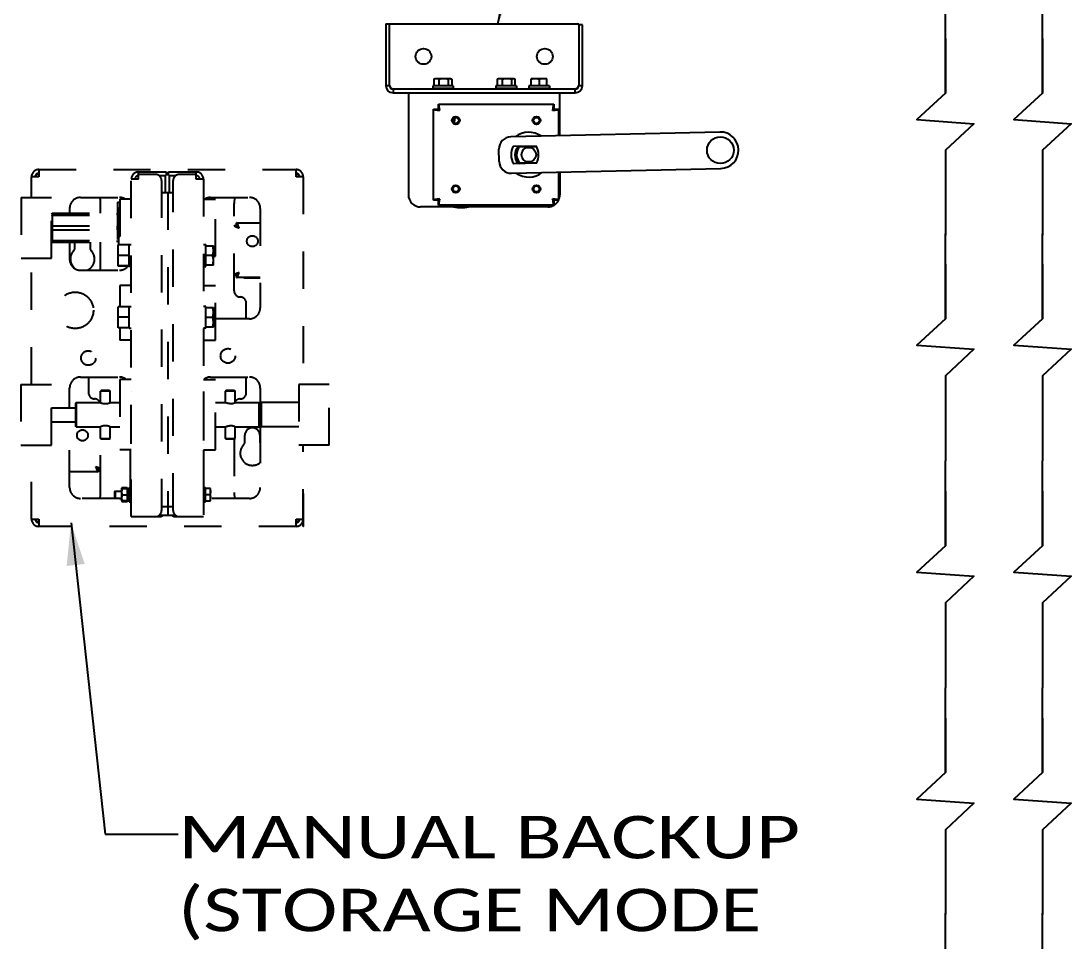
# Model space of a CAD drawing. Header units: millimetres. Extents: x 6781 to 13993, y -7973 to 4183.
# Drawn here: x 10135 to 11000, y 2448 to 3206 of the extents above; entities that cross this region are included whole.
import ezdxf
from ezdxf.enums import TextEntityAlignment as Align

# ---------------------------------------------------------------- set-up
doc = ezdxf.new("R2010")
doc.units = ezdxf.units.MM
doc.header["$LTSCALE"] = 307.34
doc.linetypes.add('DASHED', pattern=[0.2, 0.1, -0.1])
doc.layers.get('0').update_dxf_attribs({"linetype": 'CONTINUOUS'})
doc.styles.get("Standard").update_dxf_attribs({"font": 'calibri.ttf'})
doc.dimstyles.get("Standard").update_dxf_attribs({"dimtxt": 35, "dimasz": 35, "dimexe": 1.5, "dimexo": 1, "dimtad": 1, "dimdsep": 46, "dimtxsty": 'Standard', "dimblk": '_FILLED', "dimblk1": '_FILLED', "dimblk2": '_FILLED', "dimcen": 0.09, "dimazin": 2, "dimtol": 1, "dimtp": 0.01, "dimtm": 0.01, "dimtfac": 1, "dimtofl": 0, "dimtmove": 0, "dimatfit": 3, "dimldrblk": '_FILLED', "dimfxl": 1, "dimtolj": 1, "dimarcsym": 0})

# ---------------------------------------------------------------- blocks, each defined once
blk = doc.blocks.new('_FILLED')
at = {"color": 0, "linetype": 'ByBlock'}
blk.add_solid([(0, 0), (-1, 0.214), (-1, -0.214)], dxfattribs=at)

msp = doc.modelspace()

# ---------------------------------------------------------------- linework, layer by layer
for p, q in [((10896.87679, 3146.99021), (10896.87679, 3216.99021)), ((10896.87679, 3146.99021), (10896.87679, 3216.99021)), ((10976.87679, 3146.99021), (10976.87679, 3216.99021)), ((10976.87679, 3146.99021), (10976.87679, 3216.99021)), ((10896.87679, 3099.99021), (10896.87679, 3029.99021)), ((10896.87679, 3099.99021), (10896.87679, 3029.99021)), ((10976.87679, 3099.99021), (10976.87679, 3029.99021)), ((10976.87679, 3099.99021), (10976.87679, 3029.99021)), ((10896.87679, 2961.16815), (10896.87679, 3031.16815)), ((10896.87679, 2961.16815), (10896.87679, 3031.16815)), ((10976.87679, 2961.16815), (10976.87679, 3031.16815)), ((10976.87679, 2961.16815), (10976.87679, 3031.16815)), ((10896.87679, 2914.16815), (10896.87679, 2844.16815)), ((10896.87679, 2914.16815), (10896.87679, 2844.16815)), ((10976.87679, 2914.16815), (10976.87679, 2844.16815)), ((10976.87679, 2914.16815), (10976.87679, 2844.16815)), ((10896.87679, 2774.16815), (10896.87679, 2844.16815)), ((10896.87679, 2774.16815), (10896.87679, 2844.16815)), ((10976.87679, 2774.16815), (10976.87679, 2844.16815)), ((10976.87679, 2774.16815), (10976.87679, 2844.16815)), ((10896.87679, 2727.16815), (10896.87679, 2657.16815)), ((10896.87679, 2727.16815), (10896.87679, 2657.16815)), ((10976.87679, 2727.16815), (10976.87679, 2657.16815)), ((10976.87679, 2727.16815), (10976.87679, 2657.16815)), ((10896.87679, 2587.16815), (10896.87679, 2657.16815)), ((10896.87679, 2587.16815), (10896.87679, 2657.16815)), ((10976.87679, 2587.16815), (10976.87679, 2657.16815)), ((10976.87679, 2587.16815), (10976.87679, 2657.16815)), ((10896.87679, 2540.16815), (10896.87679, 2470.16815)), ((10896.87679, 2540.16815), (10896.87679, 2470.16815)), ((10976.87679, 2540.16815), (10976.87679, 2470.16815)), ((10976.87679, 2540.16815), (10976.87679, 2470.16815)), ((10896.87679, 2401.3461), (10896.87679, 2471.3461)), ((10896.87679, 2401.3461), (10896.87679, 2471.3461)), ((10976.87679, 2401.3461), (10976.87679, 2471.3461)), ((10976.87679, 2401.3461), (10976.87679, 2471.3461))]:
    msp.add_line(p, q)
at = {"color": 0, "linetype": 'Continuous', "lineweight": 25}
for p, q in [((10435.73888, 3204.07998), (10593.73888, 3204.07998)), ((10435.73888, 3204.07998), (10435.73888, 3153.26998)), ((10438.73888, 3153.26998), (10438.73888, 3204.07998)), ((10597.73888, 3203.36203), (10594.73888, 3203.36203)), ((10594.73888, 3203.36203), (10594.73888, 3153.26998)), ((10597.73888, 3153.26998), (10597.73888, 3203.36203)), ((10475.36411, 3158.28755), (10475.36411, 3152.96998)), ((10476.34213, 3158.86998), (10475.67802, 3158.48655)), ((10489.33563, 3158.86998), (10476.34213, 3158.86998)), ((10479.68959, 3152.96998), (10479.68959, 3158.28755)), ((10487.16436, 3158.28755), (10487.16436, 3152.96998)), ((10488.73901, 3158.8681), (10488.7361, 3158.86803)), ((10488.73901, 3158.8681), (10488.7361, 3158.8681)), ((10489.33563, 3158.86998), (10489.99975, 3158.48655)), ((10490.31365, 3152.96998), (10490.31365, 3158.28755)), ((10527.47832, 3158.28755), (10527.47832, 3152.96998)), ((10528.45634, 3158.86998), (10527.79222, 3158.48655)), ((10541.44984, 3158.86998), (10528.45634, 3158.86998)), ((10531.8038, 3152.96998), (10531.8038, 3158.28755)), ((10539.27857, 3158.28755), (10539.27857, 3152.96998)), ((10540.85321, 3158.8681), (10540.85031, 3158.86803)), ((10540.85321, 3158.8681), (10540.85031, 3158.8681)), ((10541.44984, 3158.86998), (10542.11396, 3158.48655)), ((10542.42786, 3152.96998), (10542.42786, 3158.28755)), ((10555.53888, 3158.8681), (10555.54213, 3158.86998)), ((10555.53888, 3152.96998), (10555.53888, 3158.8681)), ((10568.53563, 3158.86998), (10555.54213, 3158.86998)), ((10562.03888, 3158.28755), (10562.03888, 3152.96998)), ((10568.53888, 3158.8681), (10568.53563, 3158.86998)), ((10568.53888, 3152.96998), (10568.53888, 3158.8681)), ((10435.73888, 3153.26998), (10438.73888, 3153.26998)), ((10591.73888, 3150.26998), (10441.73888, 3150.26998)), ((10441.73888, 3150.26998), (10441.73888, 3147.26998)), ((10491.33888, 3152.96998), (10474.33888, 3152.96998)), ((10474.33888, 3152.96998), (10474.33888, 3151.16998)), ((10474.33888, 3151.16998), (10491.33888, 3151.16998)), ((10491.33888, 3152.96998), (10491.33888, 3151.16998)), ((10543.45309, 3152.96998), (10526.45309, 3152.96998)), ((10526.45309, 3152.96998), (10526.45309, 3151.16998)), ((10526.45309, 3151.16998), (10543.45309, 3151.16998)), ((10543.45309, 3152.96998), (10543.45309, 3151.16998)), ((10570.53888, 3152.96998), (10553.53888, 3152.96998)), ((10553.53888, 3152.96998), (10553.53888, 3151.16998)), ((10553.53888, 3151.16998), (10570.53888, 3151.16998)), ((10570.53888, 3152.96998), (10570.53888, 3151.16998)), ((10591.73888, 3147.26998), (10591.73888, 3150.26998)), ((10594.73888, 3153.26998), (10597.73888, 3153.26998)), ((10441.73888, 3147.26998), (10591.73888, 3147.26998)), ((10454.33888, 3147.26998), (10454.33888, 3063.26998)), ((10579.13888, 3111.92127), (10579.13888, 3147.26998)), ((10475.13888, 3133.81715), (10479.13888, 3133.81715)), ((10475.13888, 3058.82281), (10475.13888, 3133.81715)), ((10479.14171, 3137.81998), (10574.13605, 3137.81998)), ((10479.14171, 3133.81998), (10479.14171, 3137.81998)), ((10574.13605, 3137.81998), (10574.13605, 3133.81998)), ((10574.13888, 3133.81715), (10578.13888, 3133.81715)), ((10578.13888, 3133.81715), (10578.13888, 3111.89798)), ((10711.0698, 3114.99309), (10538.64365, 3110.97839)), ((10529.11191, 3090.75104), (10528.87913, 3100.74833)), ((10540.76616, 3103.27571), (10559.51651, 3103.71229)), ((10546.02002, 3102.9695), (10560.07667, 3102.69051)), ((10559.85403, 3089.21622), (10541.10368, 3088.77964)), ((10545.76205, 3089.97206), (10560.09383, 3089.68761)), ((10539.34197, 3080.98652), (10711.76812, 3085.00122)), ((10578.13888, 3081.88985), (10578.13888, 3058.82281)), ((10579.13888, 3081.91314), (10579.13888, 3063.26998)), ((10479.13888, 3058.82281), (10475.13888, 3058.82281)), ((10479.14171, 3054.81998), (10479.14171, 3058.81998)), ((10574.13605, 3054.81998), (10479.14171, 3054.81998)), ((10574.13605, 3058.81998), (10574.13605, 3054.81998)), ((10578.13888, 3058.82281), (10574.13888, 3058.82281)), ((10569.13888, 3053.26998), (10464.33888, 3053.26998))]:
    msp.add_line(p, q, dxfattribs=at)
at = {"color": 0, "linetype": 'DASHED', "lineweight": 25}
for p, q in [((10149.73888, 3084.08305), (10149.73888, 3078.07998)), ((10149.73888, 3084.07998), (10361.73888, 3084.07998)), ((10231.98888, 3082.07998), (10254.73888, 3082.07998)), ((10231.98888, 3076.07998), (10231.98888, 3082.07998)), ((10254.73888, 3082.07998), (10254.73888, 3079.07998)), ((10256.73888, 3082.07998), (10279.48888, 3082.07998)), ((10256.73888, 3079.07998), (10256.73888, 3082.07998)), ((10279.48888, 3076.07998), (10279.48888, 3082.07998)), ((10361.73888, 3078.07998), (10361.73888, 3084.08305)), ((10149.73888, 3078.07998), (10143.73888, 3078.07998)), ((10143.73888, 3061.07607), (10143.73888, 3078.07998)), ((10231.98888, 3076.07998), (10225.98888, 3076.07998)), ((10225.98888, 2798.07998), (10225.98888, 3076.07998)), ((10245.98888, 3080.07998), (10231.98888, 3080.07998)), ((10248.98089, 3079.07998), (10254.73888, 3079.07998)), ((10250.98888, 3075.07998), (10250.98888, 2803.07998)), ((10253.98888, 3079.07998), (10253.98888, 3065.09778)), ((10256.73888, 3079.07998), (10262.49687, 3079.07998)), ((10257.48888, 3065.07607), (10257.48888, 3079.07998)), ((10260.48888, 2803.07998), (10260.48888, 3075.07998)), ((10279.48888, 3080.07998), (10265.48888, 3080.07998)), ((10285.48888, 3076.07998), (10279.48888, 3076.07998)), ((10285.48888, 3076.07998), (10285.48888, 2798.07998)), ((10367.73888, 3078.07998), (10361.73888, 3078.07998)), ((10367.73888, 3078.07998), (10367.73888, 2907.07607)), ((10250.98888, 3065.09778), (10255.98888, 3065.09778)), ((10255.98888, 3065.07607), (10260.48888, 3065.07607)), ((10255.98888, 3065.07607), (10255.98888, 2799.03454)), ((10135.18888, 3061.07607), (10160.18888, 3061.07607)), ((10135.18888, 3061.07607), (10135.18888, 3011.07607)), ((10160.18888, 3011.07607), (10160.18888, 3061.07607)), ((10184.17888, 3061.07998), (10216.17888, 3061.07998)), ((10200.73888, 3048.02607), (10200.73888, 3056.07998)), ((10214.58888, 3057.07607), (10215.78888, 3057.07607)), ((10214.58888, 3057.07607), (10214.58888, 3015.07607)), ((10215.78888, 3021.95429), (10215.78888, 3057.07607)), ((10225.98888, 3059.57607), (10216.48888, 3059.57607)), ((10216.48888, 3059.57607), (10216.48888, 3021.95429)), ((10285.48888, 3059.57607), (10295.48888, 3059.57607)), ((10291.29888, 3061.07998), (10323.29888, 3061.07998)), ((10295.48888, 3012.57607), (10295.48888, 3059.57607)), ((10310.73888, 2984.07998), (10310.73888, 3056.07998)), ((10160.18888, 3047.52607), (10160.68888, 3048.02607)), ((10160.68888, 3048.02607), (10214.58888, 3048.02607)), ((10160.68888, 3048.02607), (10160.68888, 3024.12607)), ((10160.68888, 3046.48369), (10214.28888, 3046.48369)), ((10175.17888, 3052.07998), (10175.17888, 3048.02607)), ((10214.28888, 3048.02607), (10214.28888, 3046.48369)), ((10332.29888, 3052.07998), (10332.29888, 2970.07998)), ((10160.68888, 3037.61845), (10214.28888, 3037.61845)), ((10214.28888, 3037.61845), (10214.28888, 3034.53369)), ((10216.18888, 3043.57607), (10216.15195, 3043.56382)), ((10216.18888, 3043.57607), (10216.15199, 3043.56358)), ((10216.48888, 3043.57607), (10216.18888, 3043.57607)), ((10310.73888, 3038.07998), (10312.73888, 3038.07998)), ((10312.73888, 3040.07998), (10332.29888, 3040.07998)), ((10312.73888, 3038.07998), (10312.73888, 3040.07998)), ((10160.68888, 3034.53369), (10214.28888, 3034.53369)), ((10214.58888, 3036.07607), (10214.28888, 3036.07607)), ((10216.48888, 3028.57607), (10215.78888, 3028.57607)), ((10160.18888, 3024.62607), (10160.68888, 3024.12607)), ((10160.68888, 3025.66845), (10214.28888, 3025.66845)), ((10160.68888, 3024.12607), (10214.58888, 3024.12607)), ((10175.17888, 3024.12607), (10175.17888, 3010.07998)), ((10179.48888, 3019.46439), (10179.48888, 3024.12607)), ((10191.98888, 3024.12607), (10191.98888, 3019.46439)), ((10200.73888, 3001.07998), (10200.73888, 3024.12607)), ((10214.28888, 3025.66845), (10214.28888, 3024.12607)), ((10224.18888, 3021.95429), (10215.18888, 3021.95429)), ((10215.18888, 3004.54566), (10215.18888, 3021.95429)), ((10225.98888, 3022.07998), (10224.18888, 3022.07998)), ((10224.18888, 3004.07998), (10224.18888, 3022.07998)), ((10285.48888, 3022.24998), (10287.28888, 3022.24998)), ((10287.28888, 3004.24998), (10287.28888, 3022.24998)), ((10287.28888, 3021.24998), (10293.68888, 3021.24998)), ((10293.68888, 3005.24998), (10293.68888, 3021.24998)), ((10214.58888, 3015.07607), (10215.18888, 3015.07607)), ((10224.18888, 3013.33879), (10215.18888, 3013.33879)), ((10292.97435, 3013.24998), (10287.28888, 3013.24998)), ((10293.68888, 3012.57607), (10295.48888, 3012.57607)), ((10135.18888, 3011.07607), (10160.18888, 3011.07607)), ((10143.73888, 2907.07607), (10143.73888, 3011.07607)), ((10224.18888, 3004.63447), (10215.18888, 3004.63447)), ((10224.18888, 3004.54566), (10215.18888, 3004.54566)), ((10225.98888, 3004.07998), (10224.18888, 3004.07998)), ((10285.48888, 3004.24998), (10287.28888, 3004.24998)), ((10285.73888, 2988.57607), (10285.73888, 3004.24998)), ((10293.68888, 3005.24998), (10287.28888, 3005.24998)), ((10184.17888, 3001.07998), (10216.17888, 3001.07998)), ((10312.73888, 2997.07998), (10310.73888, 2997.07998)), ((10312.73888, 2995.07998), (10312.73888, 2997.07998)), ((10332.29888, 2995.07998), (10312.73888, 2995.07998)), ((10318.63888, 2994.97998), (10318.63888, 2995.07998)), ((10318.63888, 2994.97998), (10332.29888, 2994.97998)), ((10225.98888, 2988.57633), (10216.48888, 2988.57633)), ((10216.48888, 2988.57633), (10216.48888, 2970.99429)), ((10285.48888, 2988.57607), (10295.48888, 2988.57607)), ((10295.48888, 2943.57607), (10295.48888, 2988.57607)), ((10224.18888, 2970.99429), (10215.18888, 2970.99429)), ((10215.18888, 2953.58566), (10215.18888, 2970.99429)), ((10225.98888, 2971.07998), (10224.18888, 2971.07998)), ((10224.18888, 2953.07998), (10224.18888, 2971.07998)), ((10287.28888, 2971.28998), (10285.48888, 2971.28998)), ((10287.28888, 2953.29009), (10287.28888, 2971.28998)), ((10287.28888, 2970.28998), (10293.68888, 2970.28998)), ((10293.68888, 2954.28998), (10293.68888, 2970.28998)), ((10320.73888, 2961.07998), (10320.73888, 2974.07998)), ((10224.18888, 2962.37879), (10215.18888, 2962.37879)), ((10292.97435, 2962.28998), (10287.28888, 2962.28998)), ((10323.29888, 2961.07998), (10295.48888, 2961.07998)), ((10224.18888, 2953.67447), (10215.18888, 2953.67447)), ((10224.18888, 2953.58566), (10215.18888, 2953.58566)), ((10216.48888, 2953.58566), (10216.48888, 2943.57633)), ((10225.98888, 2953.07998), (10224.18888, 2953.07998)), ((10287.28888, 2953.28998), (10285.48888, 2953.28998)), ((10293.68888, 2954.28998), (10287.28888, 2954.28998)), ((10225.98888, 2943.57633), (10216.48888, 2943.57633)), ((10285.48888, 2943.57607), (10295.48888, 2943.57607)), ((10184.17888, 2913.07998), (10216.17888, 2913.07998)), ((10190.73888, 2913.07998), (10190.73888, 2900.07998)), ((10225.98888, 2911.07663), (10216.48888, 2911.07663)), ((10216.48888, 2911.07663), (10216.48888, 2853.07663)), ((10285.48888, 2911.07607), (10295.48888, 2911.07607)), ((10291.29888, 2913.07998), (10323.29888, 2913.07998)), ((10295.48888, 2853.07607), (10295.48888, 2911.07607)), ((10320.73888, 2900.07998), (10320.73888, 2913.07998)), ((10135.08888, 2907.07607), (10160.08888, 2907.07607)), ((10135.08888, 2907.07607), (10135.08888, 2857.07607)), ((10160.08888, 2857.07607), (10160.08888, 2907.07607)), ((10175.17888, 2887.82607), (10175.17888, 2904.07998)), ((10201.08888, 2902.07607), (10200.58888, 2901.57607)), ((10208.58888, 2901.57607), (10200.58888, 2901.57607)), ((10200.58888, 2892.02607), (10200.58888, 2901.57607)), ((10208.08888, 2902.07607), (10201.08888, 2902.07607)), ((10208.08888, 2902.07607), (10208.58888, 2901.57607)), ((10208.58888, 2892.02607), (10208.58888, 2901.57607)), ((10225.98888, 2901.07998), (10225.88888, 2901.07998)), ((10225.88888, 2858.07998), (10225.88888, 2901.07998)), ((10285.48888, 2901.07998), (10285.58888, 2901.07998)), ((10285.58888, 2901.07998), (10285.58888, 2858.07998)), ((10303.98888, 2902.07607), (10303.48888, 2901.57607)), ((10311.48888, 2901.57607), (10303.48888, 2901.57607)), ((10303.48888, 2892.02607), (10303.48888, 2901.57607)), ((10310.98888, 2902.07607), (10303.98888, 2902.07607)), ((10310.98888, 2902.07607), (10311.48888, 2901.57607)), ((10311.48888, 2892.02607), (10311.48888, 2901.57607)), ((10332.29888, 2904.07998), (10332.29888, 2891.38607)), ((10388.98888, 2907.07607), (10363.98888, 2907.07607)), ((10363.98888, 2907.07607), (10363.98888, 2857.07607)), ((10388.98888, 2857.07607), (10388.98888, 2907.07607)), ((10180.58888, 2892.02607), (10180.08888, 2891.52607)), ((10180.08888, 2891.52607), (10180.08888, 2872.62607)), ((10180.58888, 2892.02607), (10200.58888, 2892.02607)), ((10180.58888, 2892.02607), (10180.58888, 2872.12607)), ((10200.58888, 2892.02607), (10200.68303, 2891.98859)), ((10208.49496, 2891.98868), (10208.58888, 2892.02607)), ((10208.49562, 2891.98896), (10208.58888, 2892.02607)), ((10208.58888, 2892.02607), (10216.48888, 2892.02607)), ((10295.48888, 2892.02607), (10303.48888, 2892.02607)), ((10303.58978, 2891.98599), (10303.48888, 2892.02607)), ((10303.58983, 2891.98597), (10303.48888, 2892.02607)), ((10311.39496, 2891.98868), (10311.48888, 2892.02607)), ((10311.39562, 2891.98896), (10311.48888, 2892.02607)), ((10311.48888, 2892.02607), (10331.48888, 2892.02607)), ((10331.48888, 2872.12607), (10331.48888, 2892.02607)), ((10331.98888, 2891.52607), (10331.48888, 2892.02607)), ((10331.98888, 2891.07607), (10332.98888, 2892.07607)), ((10331.98888, 2872.62607), (10331.98888, 2891.52607)), ((10363.98888, 2892.07607), (10332.98888, 2892.07607)), ((10332.98888, 2892.07607), (10332.98888, 2872.07607)), ((10160.08888, 2887.82607), (10180.08888, 2887.82607)), ((10160.08888, 2876.32607), (10180.08888, 2876.32607)), ((10175.17888, 2822.07998), (10175.17888, 2876.32607)), ((10331.98888, 2873.07607), (10332.98888, 2872.07607)), ((10332.29888, 2872.76607), (10332.29888, 2822.07998)), ((10180.58888, 2872.12607), (10180.08888, 2872.62607)), ((10180.58888, 2872.12607), (10200.58888, 2872.12607)), ((10200.68074, 2872.16266), (10200.58888, 2872.12607)), ((10200.58888, 2862.57607), (10200.58888, 2872.12607)), ((10208.58888, 2872.12607), (10208.49734, 2872.16251)), ((10208.58888, 2872.12607), (10216.48888, 2872.12607)), ((10208.58888, 2862.57607), (10208.58888, 2872.12607)), ((10295.48888, 2872.12607), (10303.48888, 2872.12607)), ((10303.48888, 2872.12607), (10303.58984, 2872.16617)), ((10303.48888, 2872.12607), (10303.58867, 2872.1657)), ((10303.48888, 2862.57607), (10303.48888, 2872.12607)), ((10311.48888, 2872.12607), (10311.39416, 2872.16377)), ((10311.48888, 2872.12607), (10331.48888, 2872.12607)), ((10311.48888, 2862.57607), (10311.48888, 2872.12607)), ((10319.48888, 2859.46439), (10319.48888, 2865.07998)), ((10331.98888, 2872.62607), (10331.48888, 2872.12607)), ((10331.98888, 2865.07998), (10331.98888, 2859.46439)), ((10363.98888, 2872.07607), (10332.98888, 2872.07607)), ((10135.08888, 2857.07607), (10160.08888, 2857.07607)), ((10143.73888, 2796.07998), (10143.73888, 2857.07607)), ((10200.58888, 2862.57607), (10208.58888, 2862.57607)), ((10201.08888, 2862.07607), (10200.58888, 2862.57607)), ((10200.73888, 2818.07998), (10200.73888, 2862.42607)), ((10201.08888, 2862.07607), (10208.08888, 2862.07607)), ((10208.08888, 2862.07607), (10208.58888, 2862.57607)), ((10225.98888, 2858.07998), (10225.88888, 2858.07998)), ((10285.48888, 2858.07998), (10285.58888, 2858.07998)), ((10303.48888, 2862.57607), (10311.48888, 2862.57607)), ((10303.98888, 2862.07607), (10303.48888, 2862.57607)), ((10303.98888, 2862.07607), (10310.98888, 2862.07607)), ((10310.73888, 2862.07607), (10310.73888, 2818.07998)), ((10310.98888, 2862.07607), (10311.48888, 2862.57607)), ((10388.98888, 2857.07607), (10363.98888, 2857.07607)), ((10367.73888, 2790.07998), (10367.73888, 2857.07607)), ((10225.98888, 2853.07663), (10216.48888, 2853.07663)), ((10225.17888, 2853.07663), (10225.17888, 2822.18998)), ((10285.48888, 2853.07607), (10295.48888, 2853.07607)), ((10285.73888, 2822.18998), (10285.73888, 2853.07607)), ((10198.73888, 2835.07998), (10175.17888, 2835.07998)), ((10178.63888, 2834.97998), (10178.63888, 2835.07998)), ((10192.83888, 2834.97998), (10178.63888, 2834.97998)), ((10192.83888, 2835.07998), (10192.83888, 2834.97998)), ((10200.73888, 2837.07998), (10198.73888, 2837.07998)), ((10198.73888, 2837.07998), (10198.73888, 2835.07998)), ((10217.98888, 2821.18261), (10217.98888, 2811.18998)), ((10217.99314, 2821.19736), (10218.35189, 2821.81873)), ((10222.4423, 2821.95726), (10218.43546, 2821.95726)), ((10222.4423, 2821.33925), (10218.43546, 2821.33925)), ((10222.4423, 2821.02598), (10218.43546, 2821.02598)), ((10222.48888, 2821.18998), (10224.28888, 2821.18998)), ((10222.88463, 2821.19734), (10222.52587, 2821.81873)), ((10222.88686, 2821.19276), (10222.88462, 2821.19736)), ((10224.28888, 2822.18998), (10225.98888, 2822.18998)), ((10224.28888, 2822.18974), (10224.28888, 2810.18998)), ((10285.48888, 2822.18998), (10287.18888, 2822.18998)), ((10287.18888, 2810.18998), (10287.18888, 2822.18998)), ((10291.18888, 2821.18998), (10287.18888, 2821.18998)), ((10291.18888, 2811.18998), (10291.18888, 2821.18998)), ((10216.17888, 2813.07998), (10184.17888, 2813.07998)), ((10212.18888, 2818.68998), (10212.68888, 2819.18998)), ((10212.18888, 2818.68998), (10212.18888, 2813.68998)), ((10212.18888, 2813.68998), (10212.68888, 2813.18998)), ((10212.68888, 2819.18998), (10217.98888, 2819.18998)), ((10212.68888, 2819.18998), (10212.68888, 2813.18998)), ((10212.68888, 2813.18998), (10217.98888, 2813.18998)), ((10222.4423, 2815.8767), (10218.43546, 2815.8767)), ((10222.48888, 2813.68998), (10222.48888, 2813.18998)), ((10224.28888, 2816.18998), (10222.93546, 2816.18998)), ((10290.7423, 2816.18998), (10287.18888, 2816.18998)), ((10323.29888, 2813.07998), (10291.29888, 2813.07998)), ((10367.83888, 2817.07998), (10367.73888, 2817.07998)), ((10367.83888, 2790.07998), (10367.83888, 2817.07998)), ((10217.98888, 2811.18998), (10218.35189, 2810.56123)), ((10222.4423, 2811.04071), (10218.43546, 2811.04071)), ((10222.4423, 2810.4227), (10218.43546, 2810.4227)), ((10222.49198, 2811.18894), (10222.49982, 2811.21234)), ((10222.49218, 2811.18889), (10222.49985, 2811.21234)), ((10222.88888, 2811.18998), (10222.52587, 2810.56123)), ((10224.28888, 2811.18998), (10222.87796, 2811.18998)), ((10224.28888, 2810.18998), (10225.98888, 2810.18998)), ((10250.98888, 2806.32375), (10260.48888, 2806.32375)), ((10285.48888, 2810.18998), (10287.18888, 2810.18998)), ((10287.18888, 2811.18998), (10291.18888, 2811.18998)), ((10143.73888, 2796.07998), (10149.73888, 2796.07998)), ((10149.73888, 2796.07998), (10149.73888, 2790.0769)), ((10225.98888, 2798.07998), (10248.98888, 2798.07998)), ((10248.97654, 2799.07663), (10249.98888, 2799.07663)), ((10249.98888, 2800.08797), (10249.98888, 2799.03454)), ((10261.98888, 2799.03454), (10249.98888, 2799.03454)), ((10261.98888, 2799.03454), (10261.98888, 2799.51196)), ((10262.50196, 2799.07607), (10261.98888, 2799.07607)), ((10262.48888, 2798.07998), (10285.48888, 2798.07998)), ((10361.73888, 2796.07998), (10367.73888, 2796.07998)), ((10361.73888, 2790.0769), (10361.73888, 2796.07998)), ((10361.73888, 2790.07998), (10149.73888, 2790.07998)), ((10367.83888, 2790.07998), (10367.73888, 2790.07998))]:
    msp.add_line(p, q, dxfattribs=at)
for points in [[(10896.87679, 3191.9829), (10896.87679, 3146.99021), (10873.39019, 3125.2137), (10920.36339, 3121.76672), (10896.87679, 3099.99021), (10896.87679, 3031.16815)], [(10896.87679, 3191.9829), (10896.87679, 3146.99021), (10873.39019, 3125.2137), (10920.36339, 3121.76672), (10896.87679, 3099.99021), (10896.87679, 3031.16815)], [(10976.87679, 3191.9829), (10976.87679, 3146.99021), (10953.39019, 3125.2137), (11000.36339, 3121.76672), (10976.87679, 3099.99021), (10976.87679, 3031.16815)], [(10976.87679, 3191.9829), (10976.87679, 3146.99021), (10953.39019, 3125.2137), (11000.36339, 3121.76672), (10976.87679, 3099.99021), (10976.87679, 3031.16815)], [(10896.87679, 3006.16084), (10896.87679, 2961.16815), (10873.39019, 2939.39164), (10920.36339, 2935.94466), (10896.87679, 2914.16815), (10896.87679, 2845.3461)], [(10896.87679, 3006.16084), (10896.87679, 2961.16815), (10873.39019, 2939.39164), (10920.36339, 2935.94466), (10896.87679, 2914.16815), (10896.87679, 2845.3461)], [(10976.87679, 3006.16084), (10976.87679, 2961.16815), (10953.39019, 2939.39164), (11000.36339, 2935.94466), (10976.87679, 2914.16815), (10976.87679, 2845.3461)], [(10976.87679, 3006.16084), (10976.87679, 2961.16815), (10953.39019, 2939.39164), (11000.36339, 2935.94466), (10976.87679, 2914.16815), (10976.87679, 2845.3461)], [(10896.87679, 2819.16084), (10896.87679, 2774.16815), (10873.39019, 2752.39164), (10920.36339, 2748.94466), (10896.87679, 2727.16815), (10896.87679, 2658.3461)], [(10896.87679, 2819.16084), (10896.87679, 2774.16815), (10873.39019, 2752.39164), (10920.36339, 2748.94466), (10896.87679, 2727.16815), (10896.87679, 2658.3461)], [(10976.87679, 2819.16084), (10976.87679, 2774.16815), (10953.39019, 2752.39164), (11000.36339, 2748.94466), (10976.87679, 2727.16815), (10976.87679, 2658.3461)], [(10976.87679, 2819.16084), (10976.87679, 2774.16815), (10953.39019, 2752.39164), (11000.36339, 2748.94466), (10976.87679, 2727.16815), (10976.87679, 2658.3461)], [(10896.87679, 2632.16084), (10896.87679, 2587.16815), (10873.39019, 2565.39164), (10920.36339, 2561.94466), (10896.87679, 2540.16815), (10896.87679, 2471.3461)], [(10896.87679, 2632.16084), (10896.87679, 2587.16815), (10873.39019, 2565.39164), (10920.36339, 2561.94466), (10896.87679, 2540.16815), (10896.87679, 2471.3461)], [(10976.87679, 2632.16084), (10976.87679, 2587.16815), (10953.39019, 2565.39164), (11000.36339, 2561.94466), (10976.87679, 2540.16815), (10976.87679, 2471.3461)], [(10976.87679, 2632.16084), (10976.87679, 2587.16815), (10953.39019, 2565.39164), (11000.36339, 2561.94466), (10976.87679, 2540.16815), (10976.87679, 2471.3461)]]:
    msp.add_lwpolyline(points)
at = {"color": 0, "linetype": 'Continuous', "lineweight": 25}
for centre, radius in [((10466.73888, 3177.26998), 6.5), ((10566.73888, 3177.26998), 6.5), ((10493.38888, 3124.56998), 3.25), ((10493.38888, 3124.56998), 2.4585), ((10559.88888, 3124.56998), 3.25), ((10559.88888, 3124.56998), 2.4585), ((10711.41896, 3099.99716), 11), ((10553.48888, 3096.31998), 6), ((10493.38888, 3068.06998), 3.25), ((10493.38888, 3068.06998), 2.4585), ((10559.88888, 3068.06998), 3.25), ((10559.88888, 3068.06998), 2.4585)]:
    msp.add_circle(centre, radius, dxfattribs=at)
at = {"color": 0, "linetype": 'DASHED', "lineweight": 25}
for centre, radius in [((10325.73888, 3025.07998), 4.5), ((10179.73888, 2968.07998), 15), ((10190.63304, 2928.77995), 6), ((10305.60381, 2930.53212), 6), ((10185.73888, 2865.07998), 4.5)]:
    msp.add_circle(centre, radius, dxfattribs=at)
at = {"color": 0, "linetype": 'Continuous', "lineweight": 25}
for centre, radius, start, end in [((10593.73888, 3203.07998), 1, 7.80713831, 90), ((10441.73888, 3153.26998), 6, 180, 270), ((10441.73888, 3153.26998), 3, 180, 270), ((10591.73888, 3153.26998), 6, 270, 0), ((10591.73888, 3153.26998), 3, 270, 0), ((10529.29488, 3521.36845), 391.64554, 262.64213123, 262.78970718), ((10091.62429, 3083.6684), 391.61137, 7.2102723, 7.35785345), ((10961.68735, 3083.66398), 391.64554, 172.64213123, 172.78970718), ((10523.98731, 3521.33457), 391.61137, 277.2102723, 277.35785345), ((10487.54585, 3123.45078), 4, 353.23511568, 28.47147708), ((10489.54297, 3125.16448), 3, 312.06873234, 30.33924677), ((10711.41896, 3099.99716), 15, 271.33381044, 91.33381044), ((10538.87642, 3100.9811), 10, 91.33381044, 181.33381044), ((10553.48888, 3096.31998), 18.5, 55.51397522, 127.1368258), ((10497.78888, 3096.31998), 43.5, 177.37051103, 182.61302154), ((10553.48888, 3096.31998), 14.5, 151.33381044, 211.33381044), ((10553.55522, 3095.67337), 11.45, 137.71885497, 216.55396727), ((10553.48888, 3096.31998), 10, 134.83694602, 227.80943937), ((10553.48888, 3096.31998), 11, 140.10166614, 143.37905756), ((10547.1313, 3096.17195), 14.5, 331.33381044, 31.33381044), ((10539.1092, 3090.98381), 10, 181.33381044, 271.33381044), ((10553.48888, 3096.31998), 18.5, 235.51397522, 307.1368258), ((10464.33888, 3063.26998), 10, 180, 270), ((10569.13888, 3063.26998), 10, 334.18935182, 0), ((10529.29046, 2671.30539), 391.61137, 97.2102723, 97.35785345), ((10091.59041, 3108.97598), 391.64554, 352.64213123, 352.78970718), ((10569.13888, 3063.26998), 10, 270, 333.59179835), ((10523.98288, 2671.27151), 391.64554, 82.64213123, 82.78970718), ((10961.65347, 3108.97155), 391.61137, 187.2102723, 187.35785345), ((10497.78888, 3096.31998), 43.5, 261.85477985, 278.17183022)]:
    msp.add_arc(centre, radius, start, end, dxfattribs=at)
at = {"color": 0, "linetype": 'DASHED', "lineweight": 25}
for centre, radius, start, end in [((10149.73888, 3078.07998), 6, 90, 180), ((10149.73888, 3078.07998), 3, 90, 180), ((10231.98888, 3076.07998), 6, 90, 180), ((10279.48888, 3076.07998), 6, 0, 90), ((10361.73888, 3078.07998), 6, 0, 90), ((10361.73888, 3078.07998), 3, 0, 90), ((10231.98888, 3076.07998), 3, 90, 180), ((10245.98888, 3075.07998), 5, 0, 90), ((10265.48888, 3075.07998), 5, 90, 180), ((10279.48888, 3076.07998), 3, 0, 90), ((10184.17888, 3052.07998), 9, 90, 180), ((10175.73888, 3056.07998), 25, 0, 11.5376682), ((10216.17888, 3052.07998), 9, 56.478168, 90), ((10291.29888, 3052.07998), 9, 90, 123.52188093), ((10335.73888, 3056.07998), 25, 168.46233238, 180), ((10323.29888, 3052.07998), 9, 0, 90), ((10295.71319, 2847.22786), 240.69576, 124.12325458, 124.26715118), ((10112.29895, 3187.73007), 157.71837, 287.67648404, 287.86722596), ((10112.29909, 2884.42248), 157.71793, 72.13277466, 72.32351658), ((10295.71357, 3224.92483), 240.69643, 235.73284929, 235.8767459), ((10185.73888, 3010.32998), 10, 135.36022704, 236.01379631), ((10176.48888, 3019.46439), 3, 315.36022704, 0), ((10185.73888, 3010.32998), 10, 292.20403091, 44.63977296), ((10194.98888, 3019.46439), 3, 180, 224.63977295), ((10184.17888, 3010.07998), 9, 180, 270), ((10216.17888, 3010.07998), 9, 270, 322.0085188), ((10315.73888, 2984.07998), 5, 180, 270), ((10315.73888, 2974.07998), 5, 0, 90), ((10323.29888, 2970.07998), 9, 270, 0), ((10184.17888, 2904.07998), 9, 90, 180), ((10216.17888, 2904.07998), 9, 51.07597443, 90), ((10291.29888, 2904.07998), 9, 90, 128.92998965), ((10323.29888, 2904.07998), 9, 0, 90), ((10195.73888, 2900.07998), 5, 180, 270), ((10315.73888, 2900.07998), 5, 270, 0), ((10195.73888, 2890.07998), 5, 22.91973675, 90), ((10204.58981, 2900.24175), 9.05511, 268.1500226, 269.99413531), ((10204.58798, 2900.24935), 9.06271, 270.00569929, 271.85016964), ((10307.4907, 2900.37981), 9.19317, 266.32019001, 269.98867139), ((10307.48798, 2900.24935), 9.06271, 270.00569929, 271.85016964), ((10315.73888, 2890.07998), 5, 90, 148.30969863), ((10204.5918, 2863.75919), 9.20631, 90.0181859, 94.89001715), ((10204.5859, 2863.75991), 9.20559, 85.16646137, 89.98142919), ((10307.4911, 2863.77572), 9.18977, 90.01382033, 93.68299086), ((10307.48592, 2863.76278), 9.20272, 85.34384953, 89.98154161), ((10325.73888, 2865.07998), 6.25, 0, 180), ((10325.73888, 2850.32998), 10, 135.36022704, 311.04301505), ((10316.48888, 2859.46439), 3, 315.36022704, 0), ((10334.98888, 2859.46439), 3, 180, 206.18970102), ((10184.17888, 2822.07998), 9, 180, 270), ((10222.0839, 2819.6617), 4.31053, 147.82234406, 149.97297791), ((10218.79385, 2819.6617), 4.31054, 30.0270282, 32.177657), ((10221.38662, 2826.64611), 5.71842, 280.63843069, 281.11630959), ((10211.03447, 2817.33283), 11.99074, 17.19731227, 17.93872804), ((10222.85877, 2821.18155), 0.03025, 16.18524299, 21.76791815), ((10323.29888, 2822.07998), 9, 270, 0), ((10175.73888, 2818.07998), 25, 348.46233238, 0), ((10216.17888, 2822.07998), 9, 270, 278.63844115), ((10224.08569, 2813.45909), 6.09681, 180.00359695, 182.52763403), ((10211.03431, 2819.5699), 11.99091, 342.06127057, 342.80274644), ((10212.26025, 2812.36684), 10.77002, 18.23971253, 19.01965433), ((10229.04648, 2818.68876), 6.5576, 175.71742962, 179.98932117), ((10229.0466, 2813.6912), 6.55772, 180.01070882, 184.28675778), ((10291.29888, 2822.07998), 9, 269.29264452, 270), ((10335.73888, 2818.07998), 25, 180, 191.5376682), ((10222.0839, 2812.71825), 4.31053, 210.02702209, 212.17765594), ((10212.27981, 2814.54394), 10.74937, 340.97982429, 341.81323802), ((10218.79385, 2812.71826), 4.31054, 327.822343, 329.9729718), ((10149.73888, 2796.07998), 6, 180, 270), ((10149.73888, 2796.07998), 3, 180, 270), ((10245.98888, 2803.07998), 5, 270, 0), ((10248.98888, 2803.07998), 5, 270, 305.94139876), ((10262.48888, 2803.07998), 5, 234.05867744, 270), ((10265.48888, 2803.07998), 5, 180, 270), ((10361.73888, 2796.07998), 6, 270, 0), ((10361.73888, 2796.07998), 3, 270, 0)]:
    msp.add_arc(centre, radius, start, end, dxfattribs=at)
at = {"color": 0, "linetype": 'Continuous', "lineweight": 25}
for points, knots in [([(10479.68959, 3158.28755), (10479.34667, 3158.45932), (10478.64856, 3158.75086), (10477.52685, 3158.92546), (10476.40512, 3158.75094), (10475.70704, 3158.45932), (10475.36411, 3158.28755)], [0, 0, 0, 0, 0.255142586, 0.499999984, 0.744855441, 1, 1, 1, 1]), ([(10475.36411, 3158.28755), (10475.39, 3158.30536), (10475.49268, 3158.3747), (10475.59792, 3158.44028), (10475.67802, 3158.48651)], [0, 0, 0, 0, 0.25360916, 1, 1, 1, 1]), ([(10487.16436, 3158.28755), (10486.5572, 3158.46354), (10485.32424, 3158.75707), (10483.42697, 3158.92358), (10481.52971, 3158.75702), (10480.29675, 3158.46354), (10479.68959, 3158.28755)], [0, 0, 0, 0, 0.250071806, 0.50000041, 0.749928976, 1, 1, 1, 1]), ([(10488.7361, 3158.8681), (10488.46619, 3158.8677), (10487.89945, 3158.74245), (10487.40746, 3158.45479), (10487.16436, 3158.28755)], [0, 0, 0, 0, 0.47774145, 1, 1, 1, 1]), ([(10489.99974, 3158.48651), (10489.80174, 3158.60078), (10489.39806, 3158.79209), (10488.95335, 3158.8681), (10488.73901, 3158.8681)], [0, 0, 0, 0, 0.516109056, 1, 1, 1, 1]), ([(10490.31365, 3158.28755), (10490.28777, 3158.30536), (10490.18508, 3158.3747), (10490.07984, 3158.44028), (10489.99974, 3158.48651)], [0, 0, 0, 0, 0.25360916, 1, 1, 1, 1]), ([(10531.8038, 3158.28755), (10531.46088, 3158.45932), (10530.76277, 3158.75086), (10529.64106, 3158.92546), (10528.51932, 3158.75094), (10527.82124, 3158.45932), (10527.47832, 3158.28755)], [0, 0, 0, 0, 0.255142586, 0.499999984, 0.744855441, 1, 1, 1, 1]), ([(10527.47832, 3158.28755), (10527.50421, 3158.30536), (10527.60689, 3158.3747), (10527.71213, 3158.44028), (10527.79223, 3158.48651)], [0, 0, 0, 0, 0.25360916, 1, 1, 1, 1]), ([(10539.27857, 3158.28755), (10538.6714, 3158.46354), (10537.43845, 3158.75707), (10535.54118, 3158.92358), (10533.64392, 3158.75702), (10532.41096, 3158.46354), (10531.8038, 3158.28755)], [0, 0, 0, 0, 0.250071806, 0.50000041, 0.749928976, 1, 1, 1, 1]), ([(10540.85031, 3158.8681), (10540.58039, 3158.8677), (10540.01366, 3158.74245), (10539.52166, 3158.45479), (10539.27857, 3158.28755)], [0, 0, 0, 0, 0.47774145, 1, 1, 1, 1]), ([(10542.11395, 3158.48651), (10541.91595, 3158.60078), (10541.51227, 3158.79209), (10541.06756, 3158.8681), (10540.85321, 3158.8681)], [0, 0, 0, 0, 0.516109056, 1, 1, 1, 1]), ([(10542.42786, 3158.28755), (10542.40197, 3158.30536), (10542.29929, 3158.3747), (10542.19405, 3158.44028), (10542.11395, 3158.48651)], [0, 0, 0, 0, 0.25360916, 1, 1, 1, 1]), ([(10562.03888, 3158.28755), (10561.51318, 3158.46278), (10560.44474, 3158.75624), (10558.78888, 3158.9238), (10557.13302, 3158.75623), (10556.06458, 3158.46278), (10555.53888, 3158.28755)], [0, 0, 0, 0, 0.250934251, 0.500000632, 0.749066484, 1, 1, 1, 1]), ([(10568.53888, 3158.28755), (10568.01318, 3158.46278), (10566.94474, 3158.75624), (10565.28888, 3158.9238), (10563.63302, 3158.75624), (10562.56458, 3158.46278), (10562.03888, 3158.28755)], [0, 0, 0, 0, 0.250934236, 0.500000447, 0.74906651, 1, 1, 1, 1]), ([(10441.73888, 3150.26998), (10441.1594, 3150.26998), (10440.28235, 3151.00763), (10439.45676, 3152.14731), (10438.98438, 3152.88435), (10438.73888, 3153.26998)], [0, 0, 0, 0, 0.400710982, 0.683887582, 1, 1, 1, 1]), ([(10594.73888, 3153.26998), (10594.49338, 3152.88435), (10594.021, 3152.14731), (10593.19542, 3151.00763), (10592.31837, 3150.26998), (10591.73888, 3150.26998)], [0, 0, 0, 0, 0.316112419, 0.599289019, 1, 1, 1, 1]), ([(10475.13888, 3133.81715), (10475.13888, 3133.77351), (10475.24135, 3133.67045), (10475.61523, 3133.52411), (10476.41198, 3133.3407), (10477.64705, 3133.14555), (10478.60893, 3133.01647), (10479.13827, 3132.94788)], [0, 0, 0, 0, 0.031594138, 0.090178157, 0.298779465, 0.613562779, 1, 1, 1, 1]), ([(10480.13888, 3132.81998), (10479.8954, 3132.97455), (10479.49597, 3133.20472), (10479.13888, 3133.6244), (10479.13888, 3133.81715)], [0, 0, 0, 0, 0.599399512, 1, 1, 1, 1]), ([(10480.01099, 3133.82054), (10479.9424, 3134.34985), (10479.81332, 3135.31171), (10479.61818, 3136.54679), (10479.43477, 3137.34358), (10479.28842, 3137.71749), (10479.18535, 3137.81998), (10479.14171, 3137.81998)], [0, 0, 0, 0, 0.386413267, 0.701200874, 0.909813646, 0.968404303, 1, 1, 1, 1]), ([(10479.14171, 3133.81998), (10479.33446, 3133.81998), (10479.75414, 3133.46289), (10479.98431, 3133.06346), (10480.13888, 3132.81998)], [0, 0, 0, 0, 0.40060042, 1, 1, 1, 1]), ([(10573.13888, 3132.81998), (10573.29345, 3133.06346), (10573.52362, 3133.46289), (10573.9433, 3133.81998), (10574.13605, 3133.81998)], [0, 0, 0, 0, 0.599399512, 1, 1, 1, 1]), ([(10574.13888, 3133.81715), (10574.13888, 3133.6244), (10573.7818, 3133.20472), (10573.38237, 3132.97455), (10573.13888, 3132.81998)], [0, 0, 0, 0, 0.40060042, 1, 1, 1, 1]), ([(10574.13605, 3137.81998), (10574.09241, 3137.81998), (10573.98935, 3137.71751), (10573.84301, 3137.34363), (10573.6596, 3136.54688), (10573.46445, 3135.31181), (10573.33537, 3134.34993), (10573.26678, 3133.82059)], [0, 0, 0, 0, 0.031594138, 0.090178157, 0.298779465, 0.613562779, 1, 1, 1, 1]), ([(10574.13944, 3132.94787), (10574.66876, 3133.01646), (10575.63062, 3133.14554), (10576.8657, 3133.34068), (10577.66249, 3133.52409), (10578.03639, 3133.67044), (10578.13888, 3133.77351), (10578.13888, 3133.81715)], [0, 0, 0, 0, 0.386413267, 0.701200874, 0.909813646, 0.968404303, 1, 1, 1, 1]), ([(10479.13832, 3059.69209), (10478.60901, 3059.6235), (10477.64715, 3059.49442), (10476.41207, 3059.29927), (10475.61528, 3059.11587), (10475.24137, 3058.96951), (10475.13888, 3058.86645), (10475.13888, 3058.82281)], [0, 0, 0, 0, 0.386413267, 0.701200874, 0.909813646, 0.968404303, 1, 1, 1, 1]), ([(10479.13888, 3058.82281), (10479.13888, 3059.01556), (10479.49597, 3059.43524), (10479.8954, 3059.66541), (10480.13888, 3059.81998)], [0, 0, 0, 0, 0.40060042, 1, 1, 1, 1]), ([(10480.13888, 3059.81998), (10479.98431, 3059.57649), (10479.75414, 3059.17707), (10479.33446, 3058.81998), (10479.14171, 3058.81998)], [0, 0, 0, 0, 0.599399512, 1, 1, 1, 1]), ([(10479.14171, 3054.81998), (10479.18535, 3054.81998), (10479.28841, 3054.92245), (10479.43476, 3055.29633), (10479.61816, 3056.09307), (10479.81331, 3057.32815), (10479.94239, 3058.29003), (10480.01098, 3058.81936)], [0, 0, 0, 0, 0.031594138, 0.090178157, 0.298779465, 0.613562779, 1, 1, 1, 1]), ([(10573.13888, 3059.81998), (10573.38237, 3059.66541), (10573.7818, 3059.43524), (10574.13888, 3059.01556), (10574.13888, 3058.82281)], [0, 0, 0, 0, 0.599399512, 1, 1, 1, 1]), ([(10574.13605, 3058.81998), (10573.9433, 3058.81998), (10573.52362, 3059.17707), (10573.29345, 3059.57649), (10573.13888, 3059.81998)], [0, 0, 0, 0, 0.40060042, 1, 1, 1, 1]), ([(10573.26677, 3058.81942), (10573.33536, 3058.2901), (10573.46444, 3057.32824), (10573.65959, 3056.09316), (10573.843, 3055.29637), (10573.98935, 3054.92247), (10574.09241, 3054.81998), (10574.13605, 3054.81998)], [0, 0, 0, 0, 0.386413267, 0.701200874, 0.909813646, 0.968404303, 1, 1, 1, 1]), ([(10578.13888, 3058.82281), (10578.13888, 3058.86645), (10578.03641, 3058.96951), (10577.66253, 3059.11585), (10576.86579, 3059.29926), (10575.63071, 3059.49441), (10574.66884, 3059.62349), (10574.1395, 3059.69208)], [0, 0, 0, 0, 0.031594138, 0.090178157, 0.298779465, 0.613562779, 1, 1, 1, 1])]:
    msp.add_open_spline(points, degree=3, knots=knots, dxfattribs=at)
for points in [[(10438.73888, 3153.26998), (10438.92518, 3152.6847), (10439.11131, 3152.09933), (10439.30528, 3151.51655)], [(10594.17711, 3151.53045), (10594.36941, 3152.10864), (10594.55406, 3152.68935), (10594.73888, 3153.26998)]]:
    msp.add_open_spline(points, degree=3, dxfattribs=at)
at = {"color": 0, "linetype": 'DASHED', "lineweight": 25}
for points, knots in [([(10146.73888, 3078.07998), (10146.73888, 3078.65945), (10147.80887, 3079.92161), (10149.00833, 3080.6149), (10149.73888, 3081.07998)], [0, 0, 0, 0, 0.400880206, 1, 1, 1, 1]), ([(10361.73888, 3081.07998), (10362.46943, 3080.6149), (10363.6689, 3079.92161), (10364.73888, 3078.65945), (10364.73888, 3078.07998)], [0, 0, 0, 0, 0.599119795, 1, 1, 1, 1]), ([(10216.15195, 3043.56382), (10216.13355, 3043.55778), (10216.01381, 3043.51884), (10215.89332, 3043.48215), (10215.79086, 3043.45295)], [0, 0, 0, 0, 0.153835932, 1, 1, 1, 1]), ([(10310.73888, 3038.07998), (10310.73888, 3037.95993), (10310.83826, 3037.76522), (10311.05165, 3037.5654), (10311.39113, 3037.3262), (10311.95965, 3037.04575), (10312.4595, 3036.84934), (10312.73889, 3036.74665)], [0, 0, 0, 0, 0.144467525, 0.239444869, 0.353850506, 0.64177899, 1, 1, 1, 1]), ([(10314.07221, 3038.07997), (10313.96953, 3038.35936), (10313.77311, 3038.85921), (10313.49266, 3039.42773), (10313.25346, 3039.76721), (10313.05364, 3039.9806), (10312.85893, 3040.07998), (10312.73888, 3040.07998)], [0, 0, 0, 0, 0.358220998, 0.646149488, 0.76055513, 0.855532478, 1, 1, 1, 1]), ([(10314.73888, 3036.07998), (10314.4818, 3036.24364), (10313.99044, 3036.55858), (10313.2306, 3037.10891), (10312.73888, 3037.69366), (10312.73888, 3038.07998)], [0, 0, 0, 0, 0.316100809, 0.599301332, 1, 1, 1, 1]), ([(10312.73888, 3038.07998), (10313.1252, 3038.07998), (10313.70995, 3037.58826), (10314.26028, 3036.82842), (10314.57522, 3036.33706), (10314.73888, 3036.07998)], [0, 0, 0, 0, 0.400698643, 0.683899167, 1, 1, 1, 1]), ([(10314.73888, 3036.07998), (10314.68348, 3036.25402), (10314.4702, 3036.92357), (10314.25164, 3037.5918), (10314.07221, 3038.07997)], [0, 0, 0, 0, 0.259897912, 1, 1, 1, 1]), ([(10312.73889, 3036.74665), (10312.89469, 3036.68938), (10313.55736, 3036.45522), (10314.22739, 3036.24279), (10314.73888, 3036.07998)], [0, 0, 0, 0, 0.236195401, 1, 1, 1, 1]), ([(10293.68888, 3017.24998), (10293.68888, 3018.26552), (10293.47736, 3019.62763), (10293.08248, 3020.92559), (10292.97435, 3021.24998)], [0, 0, 0, 0, 0.748107765, 1, 1, 1, 1]), ([(10292.97435, 3013.24998), (10293.08248, 3013.57437), (10293.47736, 3014.87232), (10293.68888, 3016.23444), (10293.68888, 3017.24998)], [0, 0, 0, 0, 0.251892286, 1, 1, 1, 1]), ([(10293.68888, 3009.24998), (10293.68888, 3010.26552), (10293.47736, 3011.62763), (10293.08248, 3012.92559), (10292.97435, 3013.24998)], [0, 0, 0, 0, 0.748107765, 1, 1, 1, 1]), ([(10292.97435, 3005.24998), (10293.08248, 3005.57437), (10293.47736, 3006.87232), (10293.68888, 3008.23444), (10293.68888, 3009.24998)], [0, 0, 0, 0, 0.251892286, 1, 1, 1, 1]), ([(10312.73889, 2998.41331), (10312.4595, 2998.31062), (10311.95965, 2998.1142), (10311.39113, 2997.83376), (10311.05165, 2997.59455), (10310.83826, 2997.39473), (10310.73888, 2997.20002), (10310.73888, 2997.07998)], [0, 0, 0, 0, 0.358220998, 0.646149488, 0.76055513, 0.855532478, 1, 1, 1, 1]), ([(10312.73888, 2997.07998), (10312.73888, 2997.46629), (10313.2306, 2998.05105), (10313.99044, 2998.60138), (10314.4818, 2998.91632), (10314.73888, 2999.07998)], [0, 0, 0, 0, 0.400698643, 0.683899167, 1, 1, 1, 1]), ([(10314.73888, 2999.07998), (10314.57522, 2998.8229), (10314.26028, 2998.33154), (10313.70995, 2997.57169), (10313.1252, 2997.07998), (10312.73888, 2997.07998)], [0, 0, 0, 0, 0.316100809, 0.599301332, 1, 1, 1, 1]), ([(10312.73888, 2995.07998), (10312.85893, 2995.07998), (10313.05364, 2995.17936), (10313.25346, 2995.39275), (10313.49266, 2995.73223), (10313.77311, 2996.30074), (10313.96953, 2996.8006), (10314.07221, 2997.07999)], [0, 0, 0, 0, 0.144467525, 0.239444869, 0.353850506, 0.64177899, 1, 1, 1, 1]), ([(10314.73888, 2999.07998), (10314.56484, 2999.02458), (10313.89529, 2998.81129), (10313.22707, 2998.59273), (10312.73889, 2998.41331)], [0, 0, 0, 0, 0.259897912, 1, 1, 1, 1]), ([(10314.07221, 2997.07999), (10314.12948, 2997.23579), (10314.36364, 2997.89846), (10314.57607, 2998.56849), (10314.73888, 2999.07998)], [0, 0, 0, 0, 0.236195401, 1, 1, 1, 1]), ([(10293.68888, 2966.28998), (10293.68888, 2967.30552), (10293.47736, 2968.66763), (10293.08248, 2969.96559), (10292.97435, 2970.28998)], [0, 0, 0, 0, 0.748107765, 1, 1, 1, 1]), ([(10292.97435, 2962.28998), (10293.08248, 2962.61437), (10293.47736, 2963.91232), (10293.68888, 2965.27444), (10293.68888, 2966.28998)], [0, 0, 0, 0, 0.251892286, 1, 1, 1, 1]), ([(10293.68888, 2958.28998), (10293.68888, 2959.30552), (10293.47736, 2960.66763), (10293.08248, 2961.96559), (10292.97435, 2962.28998)], [0, 0, 0, 0, 0.748107765, 1, 1, 1, 1]), ([(10292.97435, 2954.28998), (10293.08248, 2954.61437), (10293.47736, 2955.91232), (10293.68888, 2957.27444), (10293.68888, 2958.28998)], [0, 0, 0, 0, 0.251892286, 1, 1, 1, 1]), ([(10200.68303, 2891.98859), (10200.83935, 2891.92702), (10201.9955, 2891.49361), (10203.23036, 2891.22572), (10204.29749, 2891.19136)], [0, 0, 0, 0, 0.135968369, 1, 1, 1, 1]), ([(10204.88058, 2891.19136), (10205.29949, 2891.20486), (10206.53538, 2891.33015), (10207.73341, 2891.68866), (10208.49562, 2891.98896)], [0, 0, 0, 0, 0.338453027, 1, 1, 1, 1]), ([(10306.90068, 2891.20559), (10306.51568, 2891.23028), (10305.38496, 2891.37559), (10304.28894, 2891.71086), (10303.58978, 2891.98599)], [0, 0, 0, 0, 0.339262212, 1, 1, 1, 1]), ([(10307.78058, 2891.19136), (10308.19949, 2891.20486), (10309.43538, 2891.33015), (10310.63341, 2891.68866), (10311.39562, 2891.98896)], [0, 0, 0, 0, 0.338453027, 1, 1, 1, 1]), ([(10203.80703, 2872.93199), (10203.43976, 2872.90067), (10202.37249, 2872.74478), (10201.33823, 2872.42175), (10200.67993, 2872.16231)], [0, 0, 0, 0, 0.342505524, 1, 1, 1, 1]), ([(10208.49734, 2872.16251), (10208.36131, 2872.21613), (10207.35374, 2872.59632), (10206.28959, 2872.85455), (10205.36157, 2872.93276)], [0, 0, 0, 0, 0.13569815, 1, 1, 1, 1]), ([(10303.58867, 2872.1657), (10303.73402, 2872.22295), (10304.79647, 2872.62231), (10305.92325, 2872.88382), (10306.90078, 2872.94652)], [0, 0, 0, 0, 0.137550809, 1, 1, 1, 1]), ([(10311.39416, 2872.16377), (10311.25626, 2872.21809), (10310.2407, 2872.60076), (10309.16756, 2872.85928), (10308.23295, 2872.93513)], [0, 0, 0, 0, 0.136491852, 1, 1, 1, 1]), ([(10198.73888, 2837.07998), (10198.35257, 2837.07998), (10197.76781, 2837.57169), (10197.21748, 2838.33154), (10196.90254, 2838.8229), (10196.73888, 2839.07998)], [0, 0, 0, 0, 0.400698643, 0.683899167, 1, 1, 1, 1]), ([(10196.73888, 2839.07998), (10196.99596, 2838.91632), (10197.48732, 2838.60138), (10198.24717, 2838.05105), (10198.73888, 2837.46629), (10198.73888, 2837.07998)], [0, 0, 0, 0, 0.316100809, 0.599301332, 1, 1, 1, 1]), ([(10198.73887, 2838.41331), (10198.58307, 2838.47057), (10197.9204, 2838.70474), (10197.25037, 2838.91717), (10196.73888, 2839.07998)], [0, 0, 0, 0, 0.236195401, 1, 1, 1, 1]), ([(10196.73888, 2839.07998), (10196.79428, 2838.90594), (10197.00757, 2838.23639), (10197.22613, 2837.56816), (10197.40555, 2837.07999)], [0, 0, 0, 0, 0.259897912, 1, 1, 1, 1]), ([(10200.73888, 2837.07998), (10200.73888, 2837.20002), (10200.6395, 2837.39473), (10200.42611, 2837.59455), (10200.08663, 2837.83376), (10199.51812, 2838.1142), (10199.01826, 2838.31062), (10198.73887, 2838.41331)], [0, 0, 0, 0, 0.144467525, 0.239444869, 0.353850506, 0.64177899, 1, 1, 1, 1]), ([(10197.40555, 2837.07999), (10197.50824, 2836.8006), (10197.70466, 2836.30074), (10197.9851, 2835.73223), (10198.22431, 2835.39275), (10198.42413, 2835.17936), (10198.61884, 2835.07998), (10198.73888, 2835.07998)], [0, 0, 0, 0, 0.358220998, 0.646149488, 0.76055513, 0.855532478, 1, 1, 1, 1]), ([(10218.43546, 2821.02598), (10218.30053, 2820.6091), (10218.07475, 2819.76221), (10217.98888, 2818.88694), (10217.98888, 2818.45134)], [0, 0, 0, 0, 0.501471031, 1, 1, 1, 1]), ([(10217.99091, 2821.17246), (10217.99778, 2821.15521), (10218.04618, 2821.12518), (10218.13664, 2821.09276), (10218.27327, 2821.05782), (10218.37724, 2821.03692), (10218.43546, 2821.02598)], [0, 0, 0, 0, 0.117457303, 0.326820274, 0.625279985, 1, 1, 1, 1]), ([(10218.43546, 2821.33925), (10218.37887, 2821.32861), (10218.27725, 2821.30814), (10218.14329, 2821.27447), (10218.05176, 2821.24214), (10218.00285, 2821.21416), (10217.99315, 2821.19736)], [0, 0, 0, 0, 0.367950732, 0.663954708, 0.876017244, 1, 1, 1, 1]), ([(10218.43546, 2821.95726), (10218.4054, 2821.90106), (10218.2912, 2821.67865), (10218.19365, 2821.44723), (10218.13549, 2821.27021)], [0, 0, 0, 0, 0.254862861, 1, 1, 1, 1]), ([(10222.74228, 2821.27021), (10222.72312, 2821.32851), (10222.63864, 2821.56399), (10222.53132, 2821.79085), (10222.4423, 2821.95726)], [0, 0, 0, 0, 0.245379481, 1, 1, 1, 1]), ([(10222.88076, 2821.20298), (10222.86807, 2821.21892), (10222.81859, 2821.24509), (10222.72615, 2821.27679), (10222.59552, 2821.30913), (10222.49688, 2821.32899), (10222.4423, 2821.33925)], [0, 0, 0, 0, 0.132033086, 0.347122344, 0.640105672, 1, 1, 1, 1]), ([(10222.93546, 2821.18998), (10222.88087, 2821.02619), (10222.67808, 2820.37063), (10222.54548, 2819.69081), (10222.50719, 2819.17845)], [0, 0, 0, 0, 0.25150614, 1, 1, 1, 1]), ([(10222.88462, 2821.19736), (10222.88406, 2821.19832), (10222.88284, 2821.20024), (10222.88148, 2821.20206), (10222.88076, 2821.20298)], [0, 0, 0, 0, 0.487320539, 1, 1, 1, 1]), ([(10217.98888, 2818.45134), (10217.98888, 2818.01574), (10218.07475, 2817.14047), (10218.30053, 2816.29358), (10218.43546, 2815.8767)], [0, 0, 0, 0, 0.498529044, 1, 1, 1, 1]), ([(10218.43546, 2815.8767), (10218.30083, 2815.48605), (10218.07515, 2814.69214), (10217.98888, 2813.86804), (10217.98888, 2813.45871)], [0, 0, 0, 0, 0.502354529, 1, 1, 1, 1]), ([(10217.99481, 2813.19021), (10218.00285, 2813.008), (10218.0679, 2812.27701), (10218.25606, 2811.56126), (10218.43546, 2811.04071)], [0, 0, 0, 0, 0.248828583, 1, 1, 1, 1]), ([(10222.48888, 2818.68998), (10222.48888, 2818.2669), (10222.57493, 2817.41602), (10222.80067, 2816.59437), (10222.93546, 2816.18998)], [0, 0, 0, 0, 0.49812774, 1, 1, 1, 1]), ([(10222.93546, 2816.18998), (10222.80067, 2815.78559), (10222.57493, 2814.96393), (10222.48888, 2814.11306), (10222.48888, 2813.68998)], [0, 0, 0, 0, 0.501872335, 1, 1, 1, 1]), ([(10222.50723, 2813.20103), (10222.51998, 2813.03051), (10222.59756, 2812.34784), (10222.77246, 2811.67899), (10222.93546, 2811.18998)], [0, 0, 0, 0, 0.249097438, 1, 1, 1, 1]), ([(10218.43546, 2811.04071), (10218.37887, 2811.05135), (10218.27725, 2811.07182), (10218.14329, 2811.10549), (10218.05176, 2811.13782), (10218.00285, 2811.1658), (10217.99315, 2811.1826)], [0, 0, 0, 0, 0.367950732, 0.663954708, 0.876017244, 1, 1, 1, 1]), ([(10218.0939, 2811.12349), (10218.10966, 2811.07574), (10218.18061, 2810.88177), (10218.27382, 2810.69645), (10218.35189, 2810.56123)], [0, 0, 0, 0, 0.243620842, 1, 1, 1, 1]), ([(10222.88076, 2811.17698), (10222.86807, 2811.16104), (10222.81859, 2811.13487), (10222.72615, 2811.10317), (10222.59552, 2811.07083), (10222.49688, 2811.05097), (10222.4423, 2811.04071)], [0, 0, 0, 0, 0.132033086, 0.347122344, 0.640105672, 1, 1, 1, 1]), ([(10222.52588, 2810.56123), (10222.55238, 2810.60713), (10222.65201, 2810.78785), (10222.73578, 2810.97783), (10222.78387, 2811.12349)], [0, 0, 0, 0, 0.256828337, 1, 1, 1, 1]), ([(10222.88462, 2811.1826), (10222.88406, 2811.18164), (10222.88284, 2811.17972), (10222.88148, 2811.17789), (10222.88076, 2811.17698)], [0, 0, 0, 0, 0.487320539, 1, 1, 1, 1]), ([(10149.73888, 2793.07998), (10149.00833, 2793.54506), (10147.80887, 2794.23835), (10146.73888, 2795.50051), (10146.73888, 2796.07998)], [0, 0, 0, 0, 0.599119795, 1, 1, 1, 1]), ([(10364.73888, 2796.07998), (10364.73888, 2795.50051), (10363.6689, 2794.23835), (10362.46943, 2793.54506), (10361.73888, 2793.07998)], [0, 0, 0, 0, 0.400880206, 1, 1, 1, 1])]:
    msp.add_open_spline(points, degree=3, knots=knots, dxfattribs=at)
for points in [[(10149.73888, 3081.07998), (10149.15312, 3080.89352), (10148.56726, 3080.70724), (10147.984, 3080.51309)], [(10363.49416, 3080.51296), (10362.91077, 3080.70715), (10362.32478, 3080.89348), (10361.73888, 3081.07998)], [(10217.99315, 2821.19736), (10217.99059, 2821.19293), (10217.98888, 2821.18773), (10217.98888, 2821.18261)], [(10217.98888, 2821.18261), (10217.98888, 2821.17916), (10217.98963, 2821.17567), (10217.99091, 2821.17246)], [(10290.7423, 2821.18998), (10291.00999, 2820.38689), (10291.18888, 2819.5365), (10291.18888, 2818.68998)], [(10291.18888, 2818.68998), (10291.18888, 2817.84345), (10291.00999, 2816.99306), (10290.7423, 2816.18998)], [(10290.7423, 2816.18998), (10291.00999, 2815.38689), (10291.18888, 2814.5365), (10291.18888, 2813.68998)], [(10291.18888, 2813.68998), (10291.18888, 2812.84345), (10291.00999, 2811.99306), (10290.7423, 2811.18998)], [(10147.9836, 2793.64699), (10148.567, 2793.4528), (10149.15298, 2793.26648), (10149.73888, 2793.07998)], [(10361.73888, 2793.07998), (10362.32465, 2793.26643), (10362.9105, 2793.45272), (10363.49376, 2793.64686)]]:
    msp.add_open_spline(points, degree=3, dxfattribs=at)

# ---------------------------------------------------------------- texts
at = {"color": 0, "linetype": 'Continuous', "lineweight": 25}
for s, width, p, p2 in [('MANUAL BACKUP', 1.27734, (10264.47623, 2516.45703), (10777.16105, 2516.45703)), ('(STORAGE MODE', 1.244919, (10264.47623, 2456.45703), (10744.94315, 2456.45703))]:
    msp.add_text(s, height=35, dxfattribs=dict(at, width=width)).set_placement(p, p2, align=Align.FIT)

# ---------------------------------------------------------------- leaders
for points in [[(10528.09455, 3204.07998), (10624.92768, 3647.09899), (10689.02283, 3647.37518)], [(10176.31474, 2793.07998), (10204.47623, 2536.45703), (10264.47623, 2536.45703)]]:
    msp.add_leader(points, dimstyle='Standard', override={"dimtad": 0}, dxfattribs=at)

doc.saveas('drawing.dxf')
